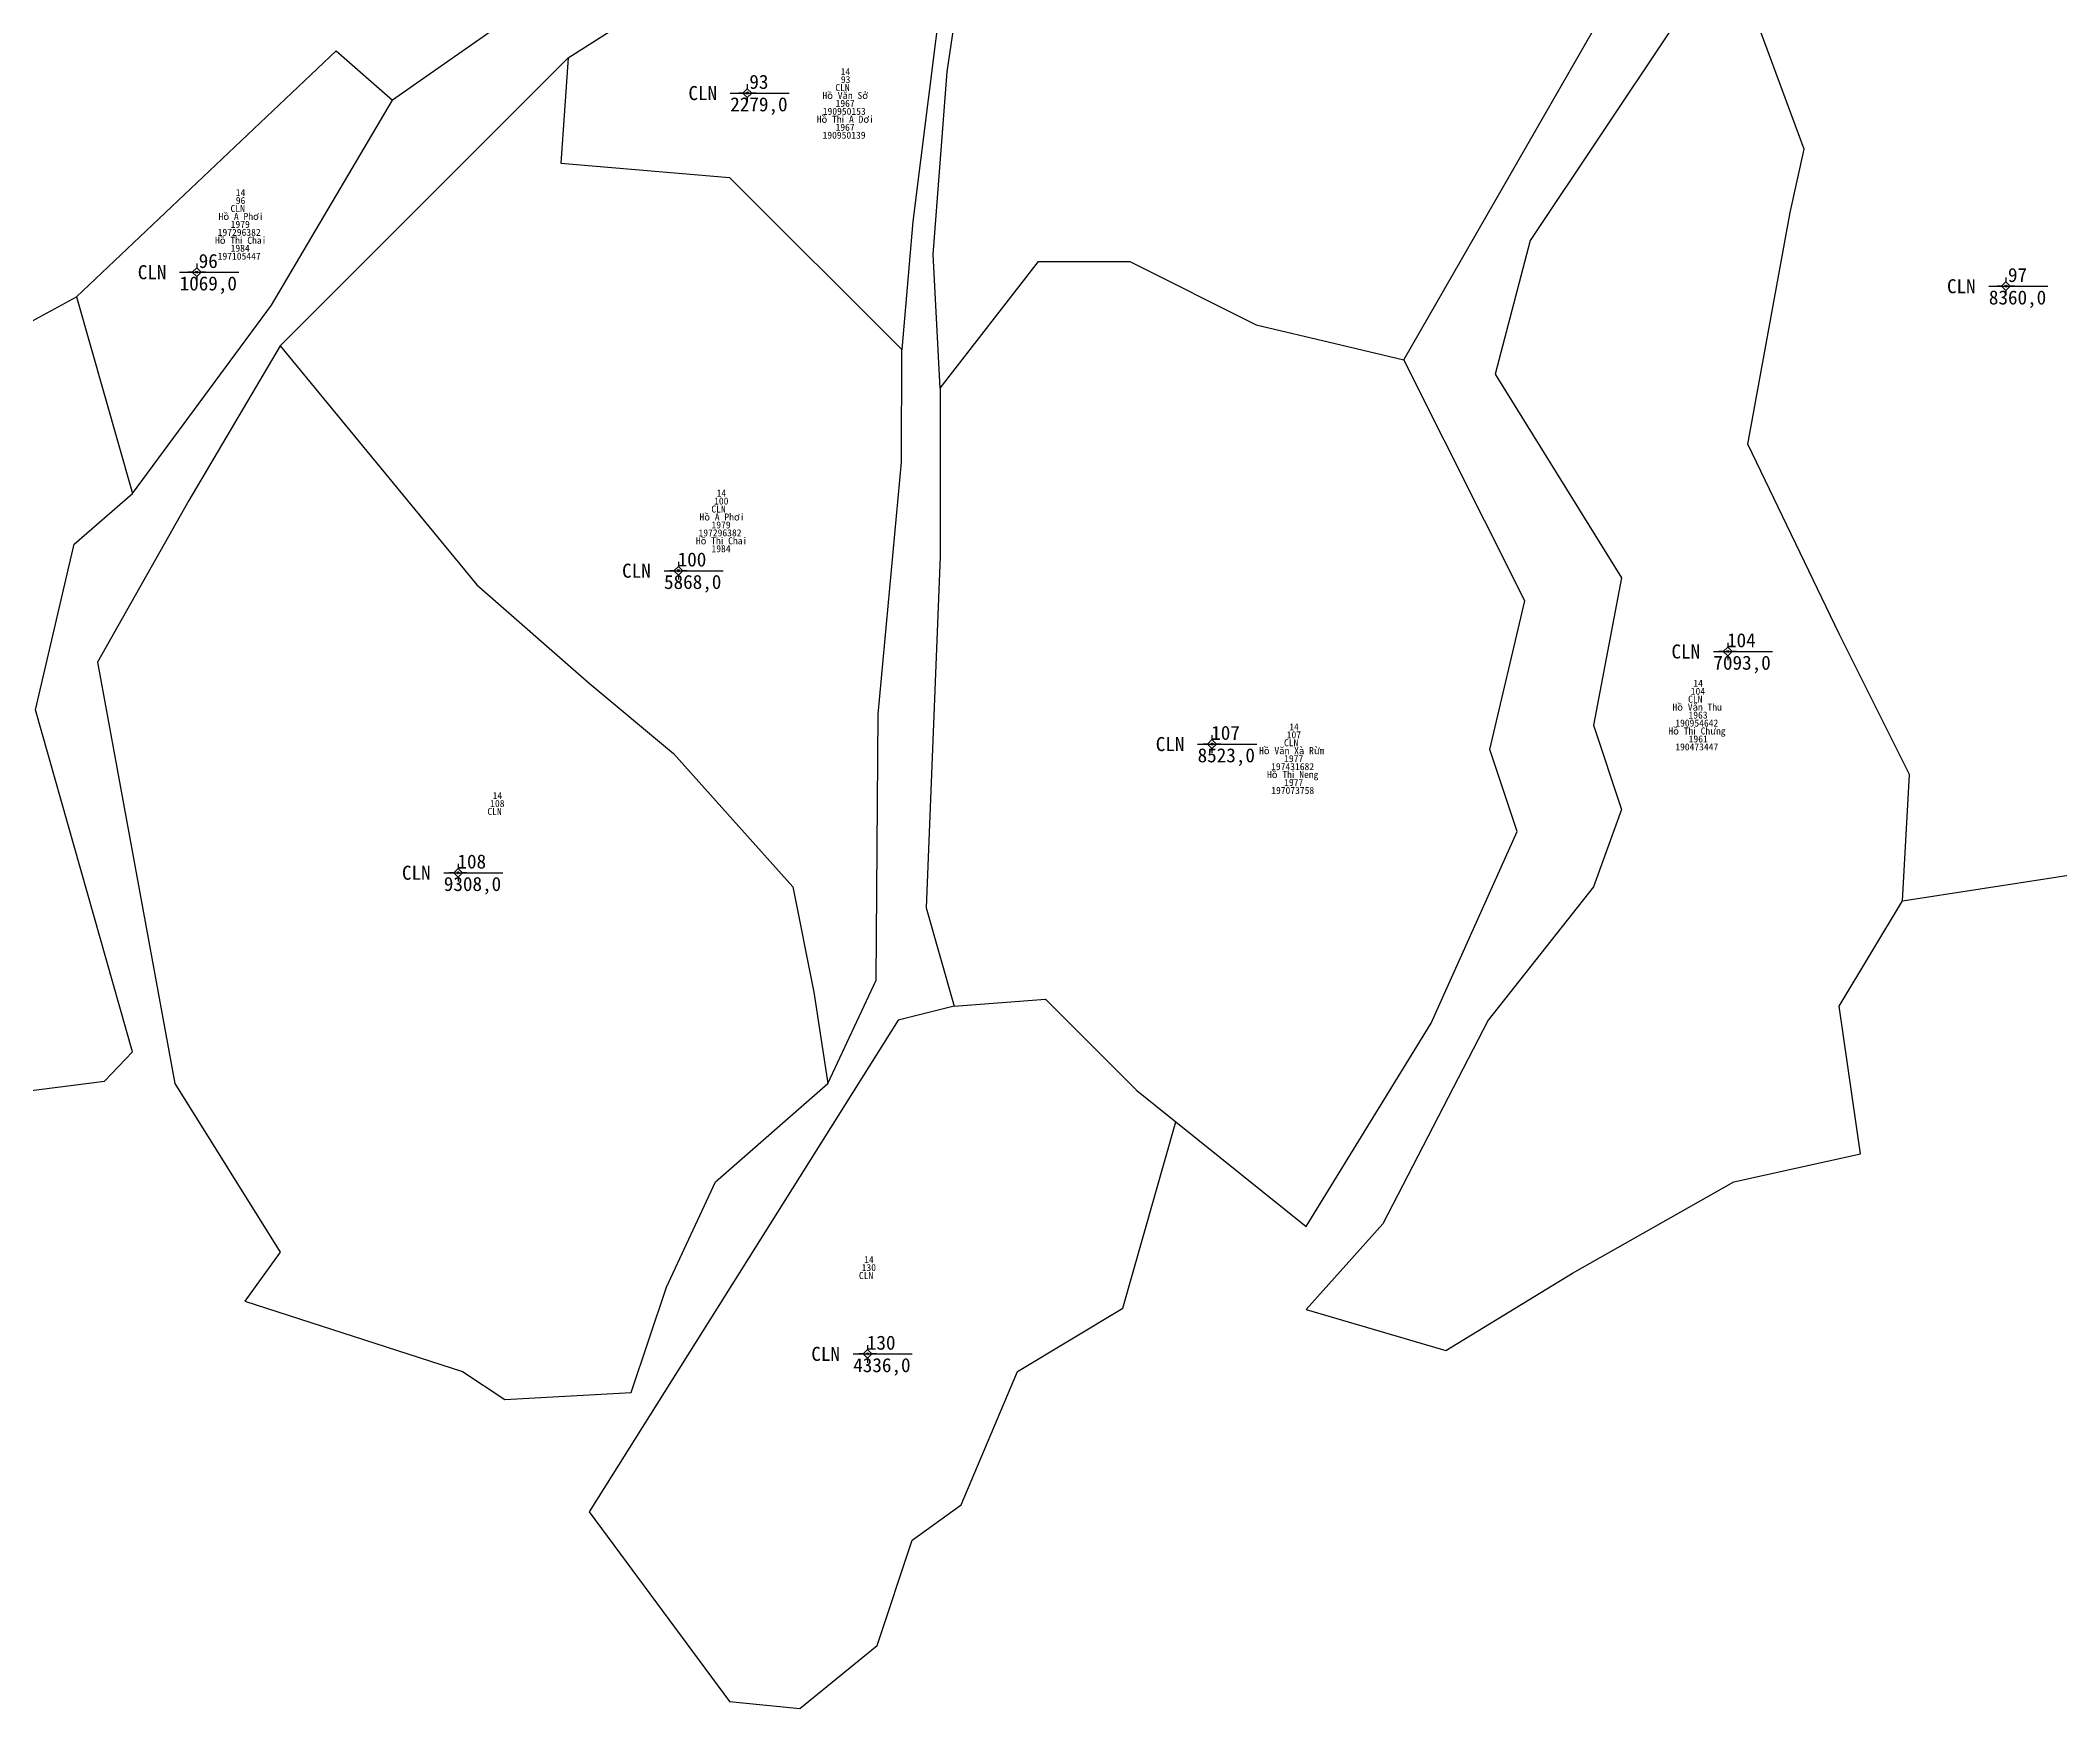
# Model space of a CAD drawing. Extents: x 552725 to 554329, y 1840125 to 1841713.
# Drawn here: x 553649.9 to 553937.4, y 1840125 to 1840362.5 of the extents above; entities that cross this region are included whole.
import ezdxf

# ---------------------------------------------------------------- set-up
doc = ezdxf.new("R2010")
doc.units = 0
for name, color, linetype in [('Level 10', 7, 'Continuous'), ('Level 11', 7, 'Continuous'), ('Level 13', 7, 'Continuous'), ('Level 17', 7, 'Continuous'), ('Level 2', 7, 'Continuous'), ('Level 4', 7, 'Continuous')]:
    doc.layers.add(name, color=color, linetype=linetype)

msp = doc.modelspace()

# ---------------------------------------------------------------- linework, layer by layer
at = {"layer": 'Level 10'}
for p, q in [((553844, 1840317), (553871, 1840364)), ((553684, 1840319), (553725, 1840360)), ((553655, 1840326), (553663, 1840298))]:
    msp.add_line(p, q, dxfattribs=at)
for points in [[(553738, 1840406), (553740, 1840382), (553700, 1840354)], [(553725, 1840360), (553747, 1840374), (553748.56, 1840391.51), (553780.61, 1840388.48), (553774.09, 1840336.71), (553772.51, 1840318.49)], [(553778, 1840313), (553777, 1840332), (553779, 1840358), (553783.44, 1840388.21), (553784, 1840392)], [(553887, 1840375), (553882, 1840364), (553862, 1840334), (553857, 1840315), (553875, 1840286), (553871, 1840265), (553875, 1840253), (553871, 1840242), (553856, 1840223), (553841, 1840194), (553830.1, 1840181.83), (553850, 1840176), (553868, 1840187), (553891, 1840200), (553909, 1840204), (553906, 1840225), (553915, 1840240)], [(553915, 1840240), (553916, 1840258), (553906, 1840278), (553893, 1840305), (553899, 1840338), (553901, 1840347), (553894, 1840366), (553887, 1840375)], [(553655, 1840326), (553692, 1840361), (553700, 1840354)], [(553725, 1840360), (553724, 1840345), (553748, 1840343), (553772.51, 1840318.49)], [(553663, 1840298), (553682.79, 1840324.82), (553700, 1840354)], [(553594, 1840346), (553596, 1840329), (553619, 1840323), (553644, 1840320), (553655, 1840326)], [(553778, 1840313), (553792, 1840331), (553805, 1840331), (553823, 1840322), (553834.23, 1840319.33), (553844, 1840317)], [(553684, 1840319), (553671, 1840297), (553658, 1840274), (553669, 1840214), (553684, 1840190), (553679, 1840183), (553710, 1840173), (553716, 1840169), (553734, 1840170), (553739, 1840185), (553746, 1840200), (553762, 1840214)], [(553684, 1840319), (553712, 1840285), (553728, 1840271), (553740, 1840261), (553757, 1840242), (553760, 1840227), (553762, 1840214)], [(553762, 1840214), (553768.89, 1840228.72), (553769.16, 1840266.57), (553772.5, 1840302.47), (553772.51, 1840318.49)], [(553811.54, 1840208.55), (553830.1, 1840193.65), (553847.9, 1840222.59), (553860.13, 1840249.87), (553856.24, 1840261.56), (553861.25, 1840282.71), (553844, 1840317)], [(553778, 1840313), (553778, 1840289), (553776, 1840239), (553780, 1840225)], [(553590, 1840224), (553631.44, 1840210.8), (553658.99, 1840214.34), (553662.97, 1840218.48), (553649.2, 1840267.18), (553654.71, 1840290.76), (553663, 1840298)], [(553915, 1840240), (553937.11, 1840243.44), (553960, 1840247)], [(553780, 1840225), (553772, 1840223), (553728, 1840153), (553748, 1840126), (553758, 1840125), (553769, 1840134), (553774, 1840149), (553781, 1840154), (553789, 1840173), (553804, 1840182), (553811.54, 1840208.55)], [(553780, 1840225), (553793, 1840226), (553806, 1840213), (553811.54, 1840208.55)]]:
    msp.add_lwpolyline(points, dxfattribs=at)
at = {"layer": 'Level 11'}
for p, q in [((553749.91, 1840355), (553749.28, 1840355)), ((553750.53, 1840355.62), (553749.91, 1840355)), ((553749.91, 1840355), (553750.53, 1840354.38)), ((553750.53, 1840356.25), (553750.53, 1840355.62)), ((553751.16, 1840355), (553750.53, 1840355.62)), ((553750.53, 1840354.38), (553751.16, 1840355)), ((553750.53, 1840354.38), (553750.53, 1840353.75)), ((553751.78, 1840355), (553751.16, 1840355)), ((553672.13, 1840330.75), (553672.13, 1840330.12)), ((553671.51, 1840329.5), (553670.88, 1840329.5)), ((553672.13, 1840330.12), (553671.51, 1840329.5)), ((553671.51, 1840329.5), (553672.13, 1840328.88)), ((553672.76, 1840329.5), (553672.13, 1840330.12)), ((553672.13, 1840328.88), (553672.76, 1840329.5)), ((553672.13, 1840328.88), (553672.13, 1840328.25)), ((553673.38, 1840329.5), (553672.76, 1840329.5)), ((553929.73, 1840328.12), (553929.1, 1840327.5)), ((553929.73, 1840328.75), (553929.73, 1840328.12)), ((553930.35, 1840327.5), (553929.73, 1840328.12)), ((553929.1, 1840327.5), (553928.48, 1840327.5)), ((553929.1, 1840327.5), (553929.73, 1840326.88)), ((553929.73, 1840326.88), (553930.35, 1840327.5)), ((553929.73, 1840326.88), (553929.73, 1840326.25)), ((553930.98, 1840327.5), (553930.35, 1840327.5)), ((553740.71, 1840287.62), (553740.08, 1840287)), ((553740.71, 1840288.25), (553740.71, 1840287.62)), ((553741.33, 1840287), (553740.71, 1840287.62)), ((553740.08, 1840287), (553739.46, 1840287)), ((553740.08, 1840287), (553740.71, 1840286.38)), ((553740.71, 1840286.38), (553741.33, 1840287)), ((553740.71, 1840286.38), (553740.71, 1840285.75)), ((553741.96, 1840287), (553741.33, 1840287)), ((553890.12, 1840276.12), (553889.49, 1840275.5)), ((553890.12, 1840276.75), (553890.12, 1840276.12)), ((553890.74, 1840275.5), (553890.12, 1840276.12)), ((553889.49, 1840275.5), (553888.87, 1840275.5)), ((553889.49, 1840275.5), (553890.12, 1840274.88)), ((553890.12, 1840274.88), (553890.74, 1840275.5)), ((553890.12, 1840274.88), (553890.12, 1840274.25)), ((553891.37, 1840275.5), (553890.74, 1840275.5)), ((553816.06, 1840262.32), (553815.43, 1840262.32)), ((553816.68, 1840262.95), (553816.06, 1840262.32)), ((553816.06, 1840262.32), (553816.68, 1840261.7)), ((553816.68, 1840263.57), (553816.68, 1840262.95)), ((553817.31, 1840262.32), (553816.68, 1840262.95)), ((553816.68, 1840261.7), (553817.31, 1840262.32)), ((553816.68, 1840261.7), (553816.68, 1840261.07)), ((553817.93, 1840262.32), (553817.31, 1840262.32)), ((553709.36, 1840244.62), (553708.73, 1840244)), ((553709.36, 1840245.25), (553709.36, 1840244.62)), ((553709.98, 1840244), (553709.36, 1840244.62)), ((553708.73, 1840244), (553708.11, 1840244)), ((553708.73, 1840244), (553709.36, 1840243.38)), ((553709.36, 1840243.38), (553709.98, 1840244)), ((553709.36, 1840243.38), (553709.36, 1840242.75)), ((553710.61, 1840244), (553709.98, 1840244)), ((553767.03, 1840175.5), (553766.4, 1840175.5)), ((553767.65, 1840176.12), (553767.03, 1840175.5)), ((553767.03, 1840175.5), (553767.65, 1840174.88)), ((553767.65, 1840176.75), (553767.65, 1840176.12)), ((553768.28, 1840175.5), (553767.65, 1840176.12)), ((553767.65, 1840174.88), (553768.28, 1840175.5)), ((553768.9, 1840175.5), (553768.28, 1840175.5)), ((553767.65, 1840174.88), (553767.65, 1840174.25))]:
    msp.add_line(p, q, dxfattribs=at)
for centre in [(553750.53, 1840355), (553672.13, 1840329.5), (553929.73, 1840327.5), (553740.71, 1840287), (553890.12, 1840275.5), (553816.68, 1840262.32), (553709.36, 1840244), (553767.65, 1840175.5)]:
    msp.add_circle(centre, 0.15, dxfattribs=at)
at = {"layer": 'Level 13'}
for p, q in [((553748.1, 1840355), (553756.51, 1840355)), ((553669.7, 1840329.5), (553678.11, 1840329.5)), ((553927.3, 1840327.5), (553935.71, 1840327.5)), ((553738.67, 1840287), (553747.08, 1840287)), ((553888.08, 1840275.5), (553896.49, 1840275.5)), ((553814.64, 1840262.32), (553823.05, 1840262.32)), ((553707.32, 1840244), (553715.73, 1840244)), ((553765.61, 1840175.5), (553774.02, 1840175.5))]:
    msp.add_line(p, q, dxfattribs=at)

# ---------------------------------------------------------------- texts
for s, p in [('93', (553750.82, 1840355.6)), ('96', (553672.42, 1840330.1)), ('97', (553930.02, 1840328.1)), ('100', (553740.61, 1840287.6)), ('104', (553890.02, 1840276.1)), ('107', (553816.58, 1840262.92)), ('108', (553709.26, 1840244.6)), ('130', (553767.55, 1840176.1))]:
    msp.add_text(s, height=2, dxfattribs=at).set_placement(p)
at = {"layer": 'Level 17'}
for s, p in [('14', (553763.82, 1840357.55)), ('93', (553763.85, 1840356.42)), ('Hồ Văn Sở', (553761.22, 1840354.16)), ('CLN', (553763.06, 1840355.29)), ('1967', (553763.09, 1840353.03)), ('Hồ Thị A Dơi', (553760.41, 1840350.77)), ('190950153', (553761.27, 1840351.9)), ('1967', (553763.09, 1840349.63)), ('190950139', (553761.24, 1840348.5)), ('96', (553677.7, 1840339.2)), ('14', (553677.7, 1840340.33)), ('Hồ A Phơi', (553675.25, 1840336.94)), ('CLN', (553676.95, 1840338.07)), ('1979', (553676.97, 1840335.81)), ('Hồ Thị Chai', (553674.74, 1840333.54)), ('197296382', (553675.12, 1840334.67)), ('1984', (553676.96, 1840332.41)), ('197105447', (553675.12, 1840331.28)), ('CLN', (553745.41, 1840295.28)), ('100', (553745.8, 1840296.42)), ('14', (553746.16, 1840297.55)), ('Hồ A Phơi', (553743.72, 1840294.15)), ('1979', (553745.43, 1840293.02)), ('Hồ Thị Chai', (553743.2, 1840290.76)), ('197296382', (553743.58, 1840291.89)), ('1984', (553745.43, 1840289.63)), ('104', (553884.86, 1840269.34)), ('14', (553885.23, 1840270.47)), ('Hồ Văn Thu', (553882.25, 1840267.08)), ('CLN', (553884.48, 1840268.21)), ('14', (553827.69, 1840264.27)), ('Hồ Thị Chưng', (553881.66, 1840263.68)), ('190954642', (553882.65, 1840264.81)), ('1963', (553884.53, 1840265.95)), ('Hồ Văn Xà Rừm', (553823.39, 1840260.88)), ('CLN', (553826.94, 1840262.01)), ('107', (553827.33, 1840263.14)), ('190473447', (553882.65, 1840261.42)), ('1961', (553884.56, 1840262.55)), ('Hồ Thị Neng', (553824.52, 1840257.48)), ('197431682', (553825.11, 1840258.61)), ('1977', (553826.96, 1840259.75)), ('197073758', (553825.12, 1840255.22)), ('1977', (553826.96, 1840256.35)), ('CLN', (553713.52, 1840252.22)), ('108', (553713.92, 1840253.36)), ('14', (553714.27, 1840254.49)), ('CLN', (553766.42, 1840186.16)), ('130', (553766.81, 1840187.29)), ('14', (553767.17, 1840188.42))]:
    msp.add_text(s, height=1, dxfattribs=at).set_placement(p)
at = {"layer": 'Level 2'}
for p in [(553742.14, 1840354), (553663.74, 1840328.5), (553921.34, 1840326.5), (553732.7, 1840286), (553882.11, 1840274.5), (553808.68, 1840261.32), (553701.36, 1840243), (553759.64, 1840174.5)]:
    msp.add_text('CLN', height=2, dxfattribs=at).set_placement(p)
at = {"layer": 'Level 4'}
for s, p in [('2279,0', (553748.1, 1840352.4)), ('1069,0', (553669.7, 1840326.9)), ('8360,0', (553927.3, 1840324.9)), ('5868,0', (553738.67, 1840284.4)), ('7093,0', (553888.08, 1840272.9)), ('8523,0', (553814.64, 1840259.72)), ('9308,0', (553707.32, 1840241.4)), ('4336,0', (553765.61, 1840172.9))]:
    msp.add_text(s, height=2, dxfattribs=at).set_placement(p)

doc.saveas('drawing.dxf')
